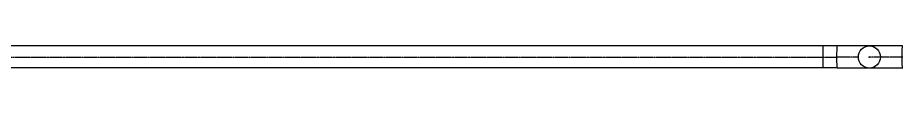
# Model space of a CAD drawing. Header units: millimetres. Extents: x 48717 to 75522, y 76128 to 88842.
# Drawn here: x 60842 to 63376, y 82471 to 82535 of the extents above; entities that cross this region are included whole.
import ezdxf

# ---------------------------------------------------------------- set-up
doc = ezdxf.new("R2010")
doc.units = ezdxf.units.MM
doc.linetypes.add('CENTER2', pattern=[1.125, 0.75, -0.125, 0.125, -0.125])
doc.layers.add('Top (Plan) View2-CENTER', color=1, linetype='CENTER2')
doc.layers.add('Top (Plan) View2-DV90-S1B-002b', color=120, linetype='Continuous')

# ---------------------------------------------------------------- blocks, each defined once
blk = doc.blocks.new('*U748')
at = {"layer": 'Top (Plan) View2-CENTER'}
blk.add_line((58260.6, 82503.1), (63164.4, 82503.1), dxfattribs=at)
at = {"layer": 'Top (Plan) View2-DV90-S1B-002b', "color": 0, "linetype": 'ByBlock', "lineweight": -2}
for p, q in [((63164.8, 82534.9), (58260.6, 82534.9)), ((63164.8, 82471.4), (58260.6, 82471.4))]:
    blk.add_line(p, q, dxfattribs=at)
at = {"layer": 'Top (Plan) View2-DV90-S1B-002b', "color": 0, "linetype": 'ByBlock', "lineweight": -2, "extrusion": (0, 0, -1)}
for major_axis, start_param, end_param in [((0, -31.7), 1.570796, 3.141593), ((0, -31.8), 0, 1.570796)]:
    blk.add_ellipse((63164.8, 82503.1), major_axis=major_axis, ratio=0.01, start_param=start_param, end_param=end_param, dxfattribs=at)
blk = doc.blocks.new('*U910')
at = {"layer": 'Top (Plan) View2-CENTER'}
for p in [(63164.8, 82503.1), (63266.2, 82503.1)]:
    blk.add_line(p, (63204.7, 82503.1), dxfattribs=at)
at = {"layer": 'Top (Plan) View2-DV90-S1B-002b', "color": 0, "linetype": 'ByBlock', "lineweight": -2}
for p, q in [((63204.7, 82534.9), (63164.8, 82534.9)), ((63298, 82534.9), (63204.7, 82534.9)), ((63204.7, 82471.4), (63164.8, 82471.4)), ((63204.7, 82471.4), (63298, 82471.4))]:
    blk.add_line(p, q, dxfattribs=at)
at = {"layer": 'Top (Plan) View2-DV90-S1B-002b', "color": 0, "linetype": 'ByBlock', "lineweight": -2, "extrusion": (0, 0, -1)}
for centre, start_param, end_param in [((63164.8, 82503.1), 0, 3.141593), ((63204.7, 82503.1), 1.570796, 3.141593), ((63204.7, 82503.1), 0, 1.570796)]:
    blk.add_ellipse(centre, major_axis=(0, -31.8), ratio=0.01, start_param=start_param, end_param=end_param, dxfattribs=at)
blk = doc.blocks.new('*U911')
at = {"layer": 'Top (Plan) View2-CENTER'}
for p, q in [((63392, 82503.1), (63298, 82503.1)), ((63431.7, 82503.1), (63392, 82503.1))]:
    blk.add_line(p, q, dxfattribs=at)
blk.add_point((63297, 82503.1), dxfattribs=at)
at = {"layer": 'Top (Plan) View2-DV90-S1B-002b', "color": 0, "linetype": 'ByBlock', "lineweight": -2}
for p, q in [((63392, 82534.9), (63298, 82534.9)), ((63392, 82534.9), (63432, 82534.9)), ((63298, 82471.4), (63392, 82471.4)), ((63392, 82471.4), (63432, 82471.4))]:
    blk.add_line(p, q, dxfattribs=at)
at = {"layer": 'Top (Plan) View2-DV90-S1B-002b', "color": 0, "linetype": 'ByBlock', "lineweight": -2, "extrusion": (0, 0, -1)}
blk.add_arc((-63298, 82503.1), 31.8, 270, 90, dxfattribs=at)
for start_param, end_param in [(0, 1.570796), (1.570796, 3.141593)]:
    blk.add_ellipse((63298, 82503.1), major_axis=(0, 31.8), ratio=0.99995, start_param=start_param, end_param=end_param, dxfattribs=at)
at = {"layer": 'Top (Plan) View2-DV90-S1B-002b', "color": 0, "linetype": 'ByBlock', "lineweight": -2}
for centre in [(63392, 82503.1), (63432, 82503.1)]:
    blk.add_ellipse(centre, major_axis=(0, 31.8), ratio=0.01, start_param=0, end_param=3.141593, dxfattribs=at)

msp = doc.modelspace()

# ---------------------------------------------------------------- block references
at = {"layer": 'Top (Plan) View2-DV90-S1B-002b'}
for name in ['*U748', '*U910', '*U911']:
    msp.add_blockref(name, (0, 0), dxfattribs=at)

doc.saveas('drawing.dxf')
